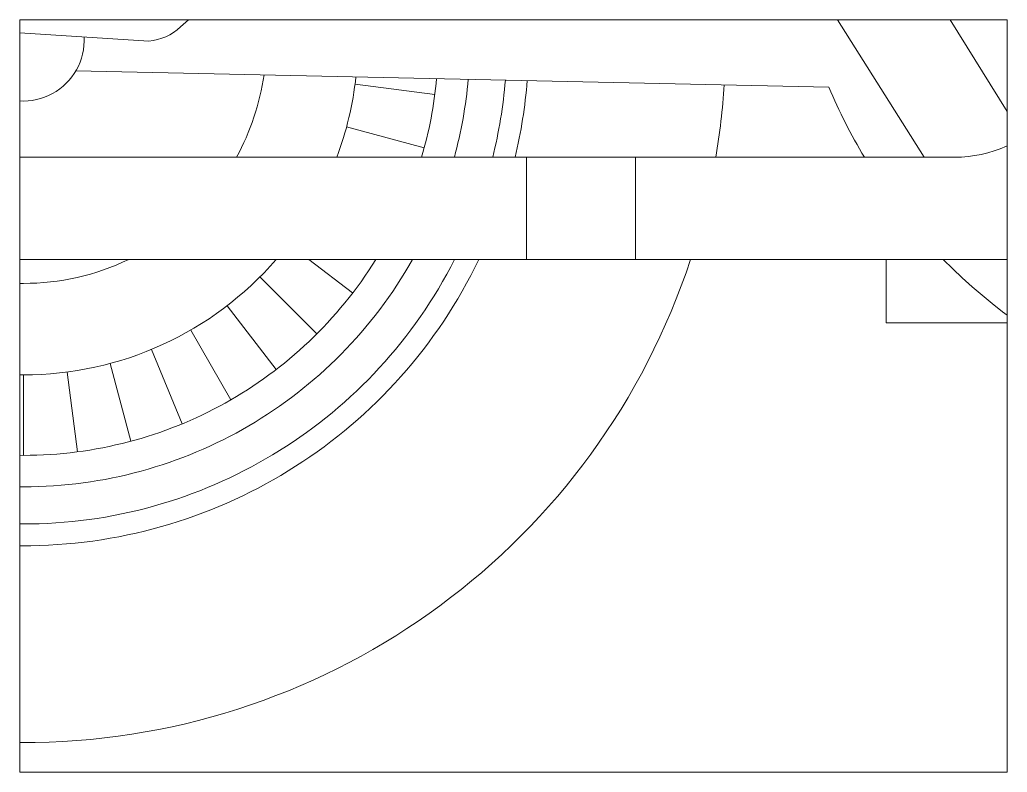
# Paper-space layout 'www.ceco.net' of a CAD drawing. Header units: millimetres. Extents: x 27 to 240, y 20 to 183.
# The model-space entities are those that its viewports show. They can reach past a viewport. Long polylines and large blocks are cut down to what shows.
import ezdxf

# ---------------------------------------------------------------- set-up
doc = ezdxf.new("R2010")
doc.units = ezdxf.units.MM
doc.layers.add('ceco.net 426', color=7, linetype='Continuous', lineweight=13)

msp = doc.modelspace()

# ---------------------------------------------------------------- linework, layer by layer
at = {"layer": 'ceco.net 426'}
for p, q in [((375.05, 310.56), (349.82, 350.72)), ((327.43, 343.9), (385.96, 250.78)), ((-455.41, 333.33), (53.73, 300.59)), ((390.6, 320.23), (375.05, 310.56)), ((428.43, 259.39), (390.6, 320.23)), ((71.31, 310.17), (177.86, 310.17)), ((22.49, 287.88), (345.17, 280.84)), ((142.11, 282.17), (176.29, 277.67)), ((138.45, 263.78), (171.75, 254.86)), ((399.06, 250.78), (-174.16, 250.78)), ((215.58, 207.02), (215.58, 250.78)), ((262.29, 207.02), (262.29, 250.78)), ((794.14, 207.02), (-174.16, 207.02)), ((122.31, 207.02), (141.06, 192.64)), ((369.66, 207.02), (369.66, 179.88)), ((101.35, 199.53), (125.73, 175.15)), ((87.26, 187.16), (108.24, 159.81)), ((369.66, 179.88), (425.97, 179.88)), ((71.67, 176.75), (88.9, 146.89)), ((54.85, 168.46), (68.04, 136.61)), ((37.1, 162.43), (46.02, 129.13)), ((0, 157.55), (0, 123.07)), ((18.71, 158.77), (23.21, 124.59))]:
    msp.add_line(p, q, dxfattribs=at)
for centre, radius, start, end in [((161.74, 402.68), 93.91, 279.8895, 340.4814), ((-136.63, 544.5), 313.29, 310.6015, 315.5849), ((0, 300.88), 25.98, 169.3292, 3.3125), ((51.82, 323.05), 22.54, 274.8593, 313.2238), ((0, 300.88), 104.14, 331.2457, 351.8539), ((0, 300.88), 143.33, 339.5426, 353.7453), ((0, 300.88), 177.81, 343.6356, 354.7173), ((0, 300.88), 191.32, 344.8205, 355.0026), ((0, 300.88), 207.22, 346.0096, 355.2904), ((0, 300.88), 216.57, 346.6253, 355.4399), ((0, 300.88), 300.88, 350.4156, 356.368), ((562.96, 372.34), 236.23, 202.7875, 210.9672), ((398.71, 306.38), 55.6, 270.3622, 317.4711), ((0, 300.88), 300.88, 200.0639, 341.824), ((0, 300.88), 216.57, 207.3313, 334.3181), ((0, 300.88), 207.22, 208.6761, 333.068), ((0, 300.88), 191.32, 209.3775, 330.6225), ((0, 300.88), 177.81, 211.8601, 328.1399), ((0, 300.88), 143.33, 220.9047, 319.0953), ((0, 300.88), 104.14, 244.3231, 295.6769), ((562.96, 372.34), 236.23, 224.4097, 267.9812)]:
    msp.add_arc(centre, radius, start, end, dxfattribs=at)

psp = doc.layouts.new('www.ceco.net')

# ---------------------------------------------------------------- viewports
at = {"layer": '0'}
psp.add_viewport(center=(133.35, 101.6), size=(213.36, 162.56), view_center_point=(210, 148.5), view_height=322.4396, dxfattribs=at)

doc.saveas('drawing.dxf')
